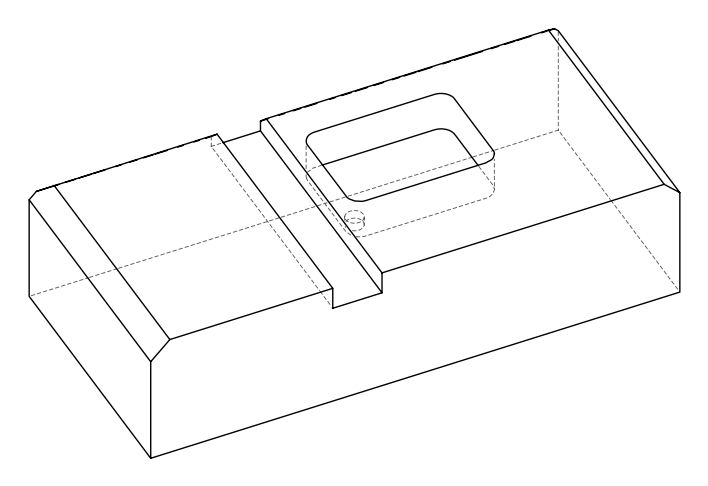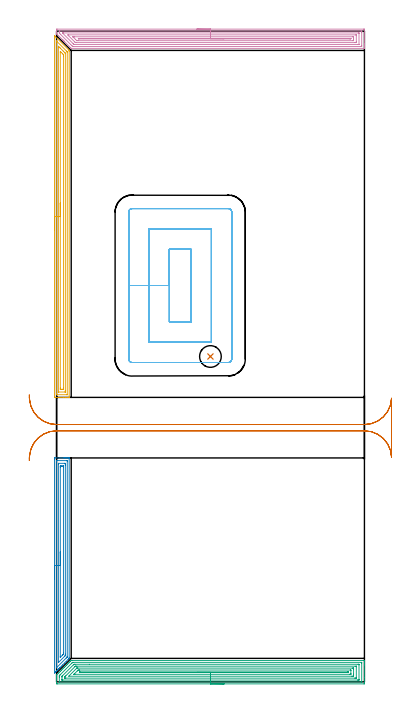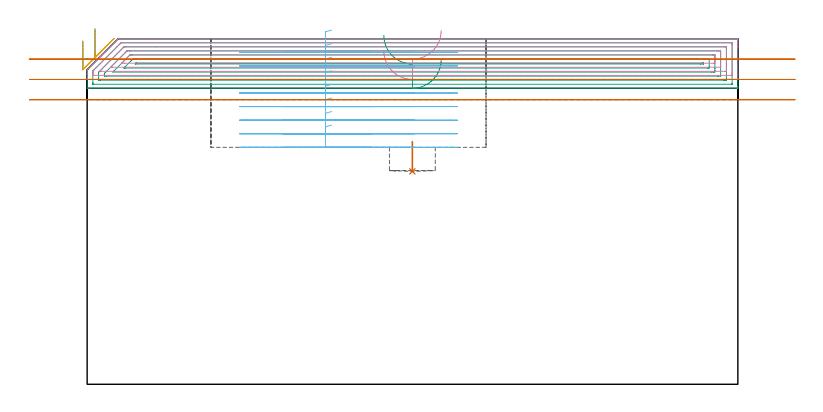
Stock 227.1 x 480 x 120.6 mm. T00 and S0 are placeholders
(PLAN: 7 operations, 3 tool changes, 55.1 min)
(1 INDEXABLE_INSERT_DRILL_BLIND_HOLE_FROM_SOLID | STEP1POCKET | NXT0302_003 | 0.05 min | 9248 mm3)
(2 AREA_MILL | FG_CHAMFER_SURFACE | UGT0205_001 | 5.17 min | 9912 mm3)
(3 AREA_MILL_1 | FG_CHAMFER_SURFACE_1 | UGT0205_001 | 12.72 min | 33266 mm3)
(4 AREA_MILL_2 | FG_CHAMFER_SURFACE_2 | UGT0205_001 | 10.87 min | 22895 mm3)
(5 AREA_MILL_3 | FG_CHAMFER_SURFACE_3 | UGT0205_001 | 8.63 min | 15491 mm3)
(6 MILL_RECTANGULAR_POCKET | POCKET_RECTANGULAR_STRAIGHT | UGT0201_094 | Follow Part, ap 5, ae 75% | 13.85 min | 473133 mm3)
(7 MILL_RECTANGULAR_SLOT | SLOT_RECTANGULAR | UGT0201_019 | Follow Part, ap 10, ae 75% | 3.8 min | 215154 mm3)
(TOOL NXT0302_003 | Index. Insert Drill 16mm [880-D1600L20-05] | D16 PA176 FL80 Z2)
(TOOL UGT0205_001 | Chamfer Mill 20 x 3 x 45 deg. | D20 FL50 Z2)
(TOOL UGT0201_094 | End mill 20 mm | D20 FL38 Z4)
(TOOL UGT0201_019 | End mill 40 mm | D40 FL63 Z6)
(OP 1 INDEXABLE_INSERT_DRILL_BLIND_HOLE_FROM_SOLID)
G17 G21 G94 G90
T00 M6
G54
G17 G0 G90 X113.5 Y240. S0 M3
G43 Z130.6 H1
G94 G81 G98 Z74.3 F250. R84.7
G80
M5
M2
(OP 2 AREA_MILL)
G17 G21 G94 G90
T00 M6
G54
G17 G0 G90 X-1.5 Y75.85 S1061 M3
G43 Z130.6 H0
Z119.8
G94 G1 Y75.888 Z118.928 F250.
Y76.002 Z118.064
Y76.191 Z117.212
Y76.453 Z116.38
Y76.787 Z115.574
Y77.19 Z114.8
Y77.659 Z114.064
Y78.19 Z113.372
Y78.779 Z112.729
Y79.422 Z112.14
Y80.114 Z111.608
Y80.85 Z111.14
Y81.624 Z110.737
Y82.43 Z110.403
Y83.262 Z110.141
Y84.114 Z109.952
Y84.979 Z109.838
Y85.85 Z109.8
Y164.263
X-1.499 Y164.627 Z109.801
X-1.494 Y165.146 Z109.803
X-1.491 Y165.192 Z109.805
X-0.976 Y165.2 Z110.32
X5.23 Z116.524
X5.862 Z117.159
X6.117 Z117.413
X6.748 Z118.045
X7.003 Z118.299
X7.513 Z118.812
X8.267 Z119.566
X8.776 Z120.075
X9. Z120.298
X9.278 Y165.193 Z120.57
X9.297 Y165.19 Z120.588
X9.3 Y165.072 Z120.6
X9.293 Y17.711 Z120.593
X9.286 Y17.332 Z120.586
X9.277 Y17.278 Z120.576
X9.237 Y17.237 Z120.537
X9.22 Y17.219 Z120.519
X8.481 Y16.48 Z119.78
X7.085 Y15.084 Z118.384
X5.787 Y13.786 Z117.085
X4.414 Y12.414 Z115.714
X3.524 Y11.524 Z114.823
X2.634 Y10.634 Z113.933
X2.57 Y10.568 Z113.867
X2.507 Y10.506 Z113.806
X2.337 Y10.337 Z113.636
X2.275 Y10.273 Z113.571
X2.212 Y10.212 Z113.511
X2.041 Y10.04 Z113.34
X1.979 Y9.977 Z113.276
X1.918 Y9.917 Z113.217
X1.744 Y9.744 Z113.043
X1.683 Y9.682 Z112.98
X1.623 Y9.623 Z112.922
X1.447 Y9.447 Z112.746
X1.388 Y9.386 Z112.685
X1.329 Y9.329 Z112.628
X1.151 Y9.15 Z112.45
X1.092 Y9.091 Z112.389
X1.035 Y9.034 Z112.334
X0.854 Y8.853 Z112.153
X0.797 Y8.795 Z112.094
X0.74 Y8.74 Z112.039
X0.557 Y8.557 Z111.856
X0.501 Y8.5 Z111.798
X0.446 Y8.445 Z111.745
X0.26 Y8.26 Z111.559
X0.206 Y8.204 Z111.503
X0.152 Y8.151 Z111.451
X-0.036 Y7.963 Z111.263
X-0.09 Y7.909 Z111.207
X-0.143 Y7.857 Z111.156
X-0.333 Y7.667 Z110.966
X-0.385 Y7.613 Z110.912
X-0.437 Y7.562 Z110.862
X-0.63 Y7.37 Z110.669
X-0.681 Y7.318 Z110.616
X-0.732 Y7.268 Z110.567
X-0.926 Y7.073 Z110.373
X-0.976 Y7.022 Z110.321
X-1.123 Y6.877 Z110.177
X-1.224 Y6.776 Z110.076
X-1.42 Y6.586 Z109.878
X-1.494 Y6.517 Z109.804
X-1.5 Y6.776 Z109.8
Y85.85
X-0.086 Z111.214
Y162.843
X-0.084 Y163.068 Z111.216
X-0.081 Y163.178 Z111.219
X-0.08 Y163.185 Z111.22
X-0.068 Y163.19 Z111.232
X-0.007 Y163.195 Z111.293
X0.093 Y163.198 Z111.393
X0.445 Y163.2 Z111.745
X0.797 Z112.097
X7.755 Y163.199 Z119.055
X7.828 Y163.197 Z119.128
X7.859 Y163.194 Z119.159
X7.876 Y163.191 Z119.176
X7.879 Y163.175 Z119.179
X7.882 Y163.068 Z119.182
X7.886 Y162.851 Z119.186
X7.879 Y18.645 Z119.179
X7.872 Y18.426 Z119.172
X7.863 Y18.324 Z119.163
X7.794 Y18.252 Z119.094
X7.596 Y18.049 Z118.896
X7.305 Y17.755 Z118.605
X7.154 Y17.603 Z118.454
X-0.032 Y10.418 Z111.268
X-0.051 Y10.401 Z111.249
X-0.07 Y10.388 Z111.23
X-0.079 Y10.382 Z111.221
X-0.08 Y10.42 Z111.22
X-0.086 Y10.63 Z111.214
Y85.85
X1.328 Z112.628
X1.329 Y160.533 Z112.629
X1.331 Y161.066 Z112.631
X1.333 Y161.155 Z112.633
X1.335 Y161.19 Z112.635
X1.418 Y161.195 Z112.718
X1.551 Y161.199 Z112.851
X5.984 Y161.2 Z117.284
X6.117 Y161.197 Z117.417
X6.249 Y161.191 Z117.549
X6.464 Y161.176 Z117.764
X6.467 Y161.066 Z117.767
X6.47 Y160.711 Z117.77
X6.471 Y160.176 Z117.771
Y159.82
X6.465 Y20.425 Z117.765
X6.464 Y20.077 Z117.764
X6.458 Y19.535 Z117.758
X6.455 Y19.366 Z117.755
X6.372 Y19.279 Z117.672
X6.117 Y19.017 Z117.417
X1.49 Y14.389 Z112.79
X1.434 Y14.335 Z112.734
X1.364 Y14.27 Z112.664
X1.34 Y14.251 Z112.64
X1.335 Y14.276 Z112.635
X1.331 Y14.338 Z112.631
X1.329 Y14.433 Z112.629
X1.328 Y85.85 Z112.628
X2.743 Z114.043
Y158.396
X2.744 Y159.111 Z114.044
X2.747 Y159.16 Z114.047
X2.749 Y159.181 Z114.049
X2.758 Y159.19 Z114.058
X2.856 Y159.194 Z114.156
X3.056 Y159.197 Z114.356
X3.457 Y159.2 Z114.757
X3.543 Z114.843
X4.429 Z115.729
X4.777 Y159.199 Z116.077
X4.951 Y159.196 Z116.251
X5.037 Y159.191 Z116.337
X5.051 Y159.188 Z116.351
X5.053 Y159.176 Z116.353
X5.055 Y159.144 Z116.355
X5.057 Y158.57 Z116.357
Y158.396
X5.05 Y21.315 Z116.35
X5.046 Y20.61 Z116.346
X5.044 Y20.425 Z116.344
X4.703 Y20.064 Z116.003
X4.343 Y19.693 Z115.643
X4.265 Y19.614 Z115.565
X2.879 Y18.229 Z114.179
X2.821 Y18.174 Z114.121
X2.77 Y18.131 Z114.07
X2.75 Y18.115 Z114.05
X2.748 Y18.156 Z114.048
X2.744 Y18.47 Z114.044
X2.743 Y18.645 Z114.043
Y18.785
Y85.85
Y86.722 Z114.081
Y87.587 Z114.195
Y88.438 Z114.383
Y89.27 Z114.646
Y90.076 Z114.98
Y90.85 Z115.382
Y91.586 Z115.851
Y92.278 Z116.382
Y92.921 Z116.972
Y93.511 Z117.615
Y94.042 Z118.307
Y94.51 Z119.043
Y94.913 Z119.817
Y95.247 Z120.622
Y95.509 Z121.454
Y95.698 Z122.306
Y95.812 Z123.171
Y95.85 Z124.043
G0 Z130.6
M5
M2
(OP 3 AREA_MILL_1)
G17 G21 G94 G90
T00 M6
G54
G17 G0 G90 X123.55 Y-1.5 S1061 M3
G43 Z130.6 H0
Z113.3
G94 G1 X123.512 Z112.429 F250.
X123.398 Z111.564
X123.209 Z110.712
X122.947 Z109.88
X122.613 Z109.074
X122.21 Z108.3
X121.742 Z107.564
X121.21 Z106.872
X120.621 Z106.229
X119.978 Z105.64
X119.286 Z105.109
X118.55 Z104.64
X117.776 Z104.237
X116.97 Z103.903
X116.138 Z103.641
X115.286 Z103.452
X114.422 Z103.338
X113.55 Z103.3
X0.61
X0.001 Y-1.497 Z103.299
X0. Y1.792 Z106.586
Y2.357 Z107.154
Y2.685 Z107.481
Y3.25 Z108.046
Y3.578 Z108.373
Y4.234 Z109.033
Y4.918 Z109.717
Y4.977 Z109.776
X0.002 Y5.002 Z109.8
X1.657 Y6.657 Z111.457
X2.842 Y7.843 Z112.642
X3.735 Y8.736 Z113.535
X4.628 Y9.628 Z114.428
X5.521 Y10.521 Z115.321
X6.414 Y11.414 Z116.213
X7.306 Y12.307 Z117.106
X8.199 Y13.199 Z117.999
X9.092 Y14.092 Z118.892
X9.985 Y14.985 Z119.784
X10.64 Y15.64 Z120.44
X10.812 Y15.804 Z120.596
X11.311 Y15.8 Z120.6
X226.936
X227.09 Y15.797 Z120.588
X227.093 Y15.741 Z120.533
X227.1 Y15.35 Z120.149
Y14.95 Z119.749
Y14.294 Z119.089
Y13.073 Z117.87
Y12.508 Z117.302
Y3.273 Z108.07
Y-0.887 Z103.91
X227.098 Y-1.171 Z103.626
X227.09 Y-1.492 Z103.306
X226.77 Y-1.499 Z103.299
X113.55 Y-1.5 Z103.3
Y-0.086 Z104.714
X2.304 Y-0.085 Z104.715
X2.121 Y-0.082 Z104.718
X2.009 Y-0.078 Z104.722
X2.006 Y-0.05 Z104.75
X2.003 Y0.006 Z104.806
X2. Y0.402 Z105.202
X2.001 Y3.578 Z108.378
X2.002 Y3.972 Z108.772
X2.01 Y4.471 Z109.271
X2.025 Y4.564 Z109.364
X2.083 Y4.628 Z109.428
X2.16 Y4.708 Z109.508
X2.396 Y4.946 Z109.746
X2.605 Y5.155 Z109.955
X11.324 Y13.874 Z118.674
X11.536 Y14.082 Z118.882
X11.756 Y14.294 Z119.094
X11.855 Y14.379 Z119.179
X12.034 Y14.384 Z119.184
X12.126 Y14.385 Z119.185
X224.796
X224.979 Y14.382 Z119.182
X225.091 Y14.378 Z119.178
X225.094 Y14.35 Z119.15
X225.097 Y14.294 Z119.094
X225.1 Y13.898 Z118.698
Y0.006 Z104.806
X225.098 Y-0.043 Z104.757
X225.095 Y-0.067 Z104.733
X225.092 Y-0.075 Z104.725
X225.07 Y-0.079 Z104.721
X224.888 Y-0.084 Z104.716
X224.796 Y-0.085 Z104.715
X113.55 Y-0.086 Z104.714
Y1.329 Z106.129
X4.645
X4.182 Y1.331 Z106.131
X4.028 Y1.333 Z106.133
X4.01 Y1.335 Z106.135
X4.006 Y1.393 Z106.193
X4.002 Y1.489 Z106.289
X4. Y1.974 Z106.774
Y3.578 Z108.378
Y3.759 Z108.559
X4.005 Y3.941 Z108.741
X4.01 Y4.062 Z108.862
X4.023 Y4.112 Z108.912
X4.046 Y4.139 Z108.939
X4.182 Y4.282 Z109.082
X12.408 Y12.508 Z117.308
X12.764 Y12.853 Z117.653
X12.883 Y12.964 Z117.764
X13.11 Y12.967 Z117.767
X13.54 Y12.971 Z117.771
X24.163
X222.455
X222.918 Y12.969 Z117.769
X223.072 Y12.967 Z117.767
X223.09 Y12.965 Z117.765
X223.094 Y12.907 Z117.707
X223.098 Y12.811 Z117.611
X223.1 Y12.69 Z117.49
Y12.508 Z117.308
Y1.792 Z106.592
X223.099 Y1.612 Z106.412
X223.09 Y1.429 Z106.229
X223.083 Y1.335 Z106.135
X223.034 Y1.333 Z106.133
X222.918 Y1.33 Z106.13
X222.489 Y1.329 Z106.129
X222.026
X113.55
Y2.743 Z107.543
X6.802
X6.023 Y2.75 Z107.55
X6.01 Y2.751 Z107.551
X6.007 Y2.772 Z107.572
X6.003 Y2.823 Z107.623
X6.001 Y2.926 Z107.726
X6. Y3.133 Z107.933
X6.001 Y3.544 Z108.344
X6.004 Y3.578 Z108.378
X6.01 Y3.63 Z108.43
X6.039 Y3.678 Z108.478
X6.118 Y3.763 Z108.563
X6.239 Y3.889 Z108.689
X6.394 Y4.045 Z108.845
X6.82 Y4.471 Z109.271
X13.537 Y11.188 Z115.988
X13.694 Y11.342 Z116.142
X13.821 Y11.465 Z116.265
X13.904 Y11.544 Z116.344
X14.002 Y11.552 Z116.352
X14.063 Y11.554 Z116.354
X14.895 Y11.557 Z116.357
X14.953
X220.298
X221.076 Y11.55 Z116.35
X221.09 Y11.549 Z116.349
X221.093 Y11.528 Z116.328
X221.097 Y11.477 Z116.277
X221.099 Y11.374 Z116.174
X221.1 Y11.168 Z115.968
X221.099 Y2.933 Z107.733
X221.097 Y2.825 Z107.625
X221.093 Y2.772 Z107.572
X221.09 Y2.751 Z107.551
X221.069 Y2.749 Z107.549
X220.24 Y2.743 Z107.543
X220.182
X113.55
Y4.157 Z108.957
X8.959
X9.404 Y4.606 Z109.406
X14.762 Y9.963 Z114.763
X14.895 Y10.092 Z114.892
X14.938 Y10.128 Z114.928
X14.97 Y10.136 Z114.936
X15.04 Y10.139 Z114.939
X15.185 Y10.141 Z114.941
X15.474 Y10.143 Z114.943
X15.788
X218.141
X218.454 Y10.142 Z114.942
X219.038 Y10.139 Z114.939
X219.077 Y10.136 Z114.936
X219.09 Y10.126 Z114.926
X219.096 Y10.08 Z114.88
X219.099 Y9.829 Z114.629
X219.1 Y9.183 Z113.983
Y5.611 Z110.411
Y5.364 Z110.164
X219.097 Y4.721 Z109.521
X219.09 Y4.471 Z109.271
X219.073 Y4.164 Z108.964
X218.766 Y4.16 Z108.96
X218.454 Y4.158 Z108.958
X217.876 Y4.157 Z108.957
X113.55
Y5.571 Z110.371
X13.478
X13.11 Y5.572 Z110.372
X12.899 Y5.575 Z110.375
X12.839 Y5.578 Z110.378
X12.864 Y5.61 Z110.41
X12.906 Y5.655 Z110.455
X13.11 Y5.862 Z110.662
X13.307 Y6.06 Z110.86
X15.291 Y8.043 Z112.843
X15.54 Y8.292 Z113.092
X15.788 Y8.537 Z113.337
X15.927 Y8.668 Z113.468
X16.001 Y8.723 Z113.523
X16.681 Y8.728 Z113.528
X16.888
X216.669
X216.878 Y8.726 Z113.526
X217.031 Y8.722 Z113.522
X217.091 Y8.713 Z113.513
X217.093 Y8.679 Z113.479
X217.099 Y8.506 Z113.306
X217.1 Y6.257 Z111.057
X217.099 Y5.827 Z110.627
X217.093 Y5.682 Z110.482
X217.088 Y5.578 Z110.378
X217.011 Y5.576 Z110.376
X216.669 Y5.572 Z110.372
X216.462 Y5.571 Z110.371
X113.55
Y6.985 Z111.785
X17.574 Y6.986 Z111.786
X16.841 Y6.99 Z111.79
X16.806 Y6.992 Z111.792
X16.77 Y7.061 Z111.861
X16.855 Y7.15 Z111.95
X16.998 Y7.292 Z112.092
X17.012 Y7.303 Z112.103
X17.048 Y7.308 Z112.108
X17.135 Y7.312 Z112.112
X17.245 Y7.314 Z112.114
X214.719
X214.883 Y7.313 Z112.113
X215.047 Y7.309 Z112.109
X215.086 Y7.308 Z112.108
X215.09 Y7.279 Z112.079
X215.096 Y7.222 Z112.022
X215.097 Y7.15 Z111.95
X215.093 Y7.042 Z111.842
X215.09 Y6.994 Z111.794
X215.042 Y6.991 Z111.791
X214.883 Y6.989 Z111.789
X214.155 Y6.986 Z111.786
X213.99 Y6.985 Z111.785
X113.55
X112.678 Z111.823
X111.814 Z111.937
X110.962 Z112.126
X110.13 Z112.388
X109.324 Z112.722
X108.55 Z113.125
X107.814 Z113.594
X107.122 Z114.125
X106.479 Z114.714
X105.89 Z115.357
X105.358 Z116.05
X104.89 Z116.785
X104.487 Z117.559
X104.153 Z118.365
X103.891 Z119.197
X103.702 Z120.049
X103.588 Z120.914
X103.55 Z121.785
G0 Z130.6
M5
M2
(OP 4 AREA_MILL_2)
G17 G21 G94 G90
T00 M6
G54
G17 G0 G90 X103.55 Y481.5 S1061 M3
G43 Z130.6 H0
Z116.4
G94 G1 X103.588 Z115.528 F250.
X103.702 Z114.664
X103.891 Z113.812
X104.153 Z112.98
X104.487 Z112.174
X104.89 Z111.4
X105.359 Z110.664
X105.89 Z109.972
X106.479 Z109.329
X107.122 Z108.74
X107.814 Z108.208
X108.55 Z107.74
X109.324 Z107.337
X110.13 Z107.003
X110.962 Z106.741
X111.814 Z106.552
X112.678 Z106.438
X113.55 Z106.4
X226.49
X226.906 Y481.495 Z106.403
X227.09 Y481.492 Z106.406
X227.1 Y481.303 Z106.594
Y470.426 Z117.469
Y469.867 Z118.03
Y469.542 Z118.354
Y468.983 Z118.913
Y468.659 Z119.236
Y468.011 Z119.889
Y467.649 Z120.25
Y467.313 Z120.578
X227.093 Y467.302 Z120.588
X226.936 Y467.3 Z120.6
X10.801
X10.797 Y467.303 Z120.597
X10.431 Y467.668 Z120.23
X5.906 Y472.192 Z115.705
X5.849 Y472.251 Z115.648
X5.67 Y472.43 Z115.469
X5.612 Y472.486 Z115.41
X5.558 Y472.542 Z115.357
X5.372 Y472.727 Z115.172
X5.318 Y472.781 Z115.116
X5.266 Y472.833 Z115.066
X5.074 Y473.025 Z114.874
X5.023 Y473.075 Z114.822
X4.975 Y473.124 Z114.775
X4.777 Y473.323 Z114.576
X4.729 Y473.37 Z114.527
X4.684 Y473.416 Z114.483
X4.479 Y473.62 Z114.279
X4.435 Y473.664 Z114.233
X0.313 Y477.786 Z110.112
X0.165 Y477.933 Z109.964
X0.015 Y478.086 Z109.812
X0.002 Y478.106 Z109.791
X0. Y478.154 Z109.745
Y478.165 Z109.734
Y479.258 Z108.637
Y481.348 Z106.549
X0.003 Y481.491 Z106.405
X0.405 Y481.5 Z106.4
X113.55
Y480.086 Z107.814
X224.704 Y480.085 Z107.815
X224.761
X225.086 Y480.079 Z107.821
X225.091 Y479.974 Z107.926
X225.098 Y479.751 Z108.149
X225.1 Y479.258 Z108.642
Y478.866 Z109.034
X225.099 Y469.542 Z118.358
X225.098 Y469.153 Z118.747
X225.09 Y468.76 Z119.14
X225.087 Y468.72 Z119.18
X225.069 Y468.719 Z119.181
X225.018 Y468.716 Z119.184
X224.913 Y468.715 Z119.185
X224.704 Y468.714 Z119.186
X12.161 Y468.715 Z119.185
X11.952 Y468.719 Z119.181
X11.852 Y468.721 Z119.179
X11.656 Y468.906 Z118.994
X11.324 Y469.228 Z118.672
X11.008 Y469.542 Z118.358
X10.431 Y470.118 Z117.782
X3.059 Y477.491 Z110.409
X2.396 Y478.157 Z109.743
X2.187 Y478.374 Z109.526
X2.01 Y478.572 Z109.328
X2.004 Y478.762 Z109.138
X2.002 Y479.258 Z108.642
Y479.647 Z108.253
X2.01 Y480.041 Z107.859
X2.013 Y480.08 Z107.82
X2.031 Y480.082 Z107.818
X2.082 Y480.084 Z107.816
X2.187 Y480.085 Z107.815
X2.396 Y480.086 Z107.814
X113.55
Y478.672 Z109.228
X222.618 Y478.671 Z109.229
X222.918 Y478.67 Z109.23
X223.018 Y478.668 Z109.232
X223.089 Y478.665 Z109.235
X223.094 Y478.554 Z109.346
X223.098 Y478.374 Z109.526
X223.1 Y478.195 Z109.705
X223.099 Y470.247 Z117.653
X223.095 Y470.186 Z117.714
X223.09 Y470.143 Z117.757
X223.066 Y470.135 Z117.765
X222.918 Y470.133 Z117.767
X222.325 Y470.129 Z117.771
X13.11
X13.01 Y470.13 Z117.77
X12.93 Y470.132 Z117.768
X12.881 Y470.135 Z117.765
X12.848 Y470.163 Z117.737
X12.577 Y470.426 Z117.474
X12.217 Y470.782 Z117.118
X4.626 Y478.374 Z109.526
X4.48 Y478.524 Z109.376
X4.368 Y478.643 Z109.257
X4.351 Y478.665 Z109.235
X4.388 Y478.667 Z109.233
X4.474 Y478.67 Z109.23
X4.774 Y478.671 Z109.229
X5.074 Y478.672 Z109.228
X113.55
Y477.257 Z110.643
X220.984
X221.034 Y477.256 Z110.644
X221.069 Y477.254 Z110.646
X221.085 Y477.251 Z110.649
X221.09 Y477.239 Z110.661
X221.095 Y477.04 Z110.86
X221.1 Y476.641 Z111.259
Y472.192 Z115.708
X221.094 Y471.767 Z116.133
X221.09 Y471.561 Z116.339
X220.89 Y471.549 Z116.351
X220.24 Y471.544 Z116.356
X220.003 Y471.543 Z116.357
X14.658
X14.003 Y471.548 Z116.352
X13.914 Y471.55 Z116.35
X13.821 Y471.637 Z116.263
X13.63 Y471.822 Z116.078
X13.257 Y472.192 Z115.708
X13.11 Y472.339 Z115.561
X8.842 Y476.608 Z111.292
X8.646 Y476.807 Z111.093
X8.224 Y477.25 Z110.65
X8.646 Y477.255 Z110.645
X8.883 Y477.257 Z110.643
X113.55
Y475.843 Z112.057
X218.574
X218.813 Y475.841 Z112.059
X218.972 Y475.839 Z112.061
X219.091 Y475.836 Z112.064
X219.093 Y475.815 Z112.085
X219.096 Y475.725 Z112.175
X219.1 Y475.086 Z112.814
Y474.842 Z113.058
Y473.958 Z113.942
X219.099 Y473.321 Z114.579
X219.094 Y473.075 Z114.825
X219.09 Y472.996 Z114.904
X219.084 Y472.964 Z114.936
X218.574 Y472.957 Z114.943
X15.788
X15.01 Y472.962 Z114.938
X14.96 Y472.964 Z114.936
X14.895 Y473.012 Z114.888
X14.827 Y473.075 Z114.825
X14.003 Y473.895 Z114.005
X13.94 Y473.958 Z113.942
X12.175 Y475.725 Z112.175
X12.134 Y475.769 Z112.131
X12.075 Y475.837 Z112.063
X12.101 Y475.839 Z112.061
X12.217 Y475.841 Z112.059
X12.99 Y475.843 Z112.057
X13.11
X113.55
Y474.429 Z113.471
X216.669
X217.089 Y474.426 Z113.474
X217.092 Y474.423 Z113.477
X217.096 Y474.419 Z113.481
X217.087 Y474.378 Z113.522
X217.046 Y474.377 Z113.523
X216.669 Y474.373 Z113.527
X216.252 Y474.371 Z113.529
X216.193
X16.681
X16.26 Y474.375 Z113.525
X16.206 Y474.378 Z113.522
X16.011 Y474.4 Z113.5
X16.212 Y474.423 Z113.477
X16.264 Y474.425 Z113.475
X16.681 Y474.428 Z113.472
X17.098 Y474.429 Z113.471
X20.112
X113.55
X114.422 Z113.509
X115.287 Z113.623
X116.138 Z113.812
X116.97 Z114.074
X117.776 Z114.408
X118.55 Z114.811
X119.286 Z115.28
X119.978 Z115.811
X120.621 Z116.4
X121.21 Z117.043
X121.742 Z117.735
X122.21 Z118.471
X122.613 Z119.245
X122.947 Z120.051
X123.209 Z120.883
X123.398 Z121.735
X123.512 Z122.6
X123.55 Z123.471
G0 Z130.6
M5
M2
(OP 5 AREA_MILL_3)
G17 G21 G94 G90
T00 M6
G54
G17 G0 G90 X-1.5 Y333.2 S1061 M3
G43 Z130.6 H0
Z119.8
G94 G1 Y333.238 Z118.928 F250.
Y333.352 Z118.063
Y333.541 Z117.212
Y333.803 Z116.38
Y334.137 Z115.574
Y334.54 Z114.8
Y335.009 Z114.064
Y335.54 Z113.372
Y336.129 Z112.729
Y336.772 Z112.14
Y337.464 Z111.608
Y338.2 Z111.14
Y338.974 Z110.737
Y339.78 Z110.403
Y340.612 Z110.141
Y341.464 Z109.952
Y342.329 Z109.838
Y343.2 Z109.8
Y476.324
X-1.495 Y476.568 Z109.804
X-1.493 Y476.582 Z109.805
X-1.467 Y476.568 Z109.832
X-0.976 Y476.078 Z110.32
X-0.871 Y475.972 Z110.428
X-0.786 Y475.887 Z110.513
X-0.681 Y475.783 Z110.615
X8.776 Y466.325 Z120.074
X9.224 Y465.876 Z120.524
X9.3 Y465.795 Z120.583
Y465.243 Z120.6
Y209.981
X9.297 Y209.81 Z120.588
X9.269 Y209.807 Z120.56
X8.875 Y209.8 Z120.175
X8.609 Z119.909
X7.89 Z119.185
X6.644 Z117.941
X5.23 Z116.525
X-1.24 Z110.057
X-1.492 Y209.81 Z109.806
X-1.499 Y210.062 Z109.799
Y210.078
X-1.5 Y343.2 Z109.8
X-0.086 Z111.214
Y472.392
X-0.081 Y472.614 Z111.219
X-0.079 Y472.707 Z111.221
X-0.028 Y472.666 Z111.272
X0.041 Y472.602 Z111.341
X0.254 Y472.396 Z111.554
X7.406 Y465.243 Z118.706
X7.816 Y464.825 Z119.116
X7.869 Y464.769 Z119.169
X7.879 Y464.739 Z119.179
X7.882 Y464.686 Z119.182
X7.884 Y464.575 Z119.184
X7.886 Y464.353 Z119.186
X7.885 Y211.994 Z119.185
X7.883 Y211.883 Z119.183
X7.88 Y211.829 Z119.18
X7.878 Y211.81 Z119.178
X7.829 Y211.808 Z119.129
X7.415 Y211.801 Z118.715
X0.323 Y211.8 Z111.623
X0.056 Y211.804 Z111.356
X-0.062 Y211.809 Z111.238
X-0.079 Y211.811 Z111.221
X-0.081 Y211.83 Z111.219
X-0.084 Y211.884 Z111.216
X-0.085 Y211.993 Z111.215
X-0.086 Y212.213 Z111.214
Y343.2
X1.328 Z112.628
X1.329 Y467.925 Z112.629
X1.33 Y468.282 Z112.63
X1.334 Y468.819 Z112.634
X1.335 Y468.845 Z112.635
X1.373 Y468.819 Z112.673
X1.683 Y468.515 Z112.983
X2.276 Y467.925 Z113.576
X2.57 Y467.631 Z113.87
X4.958 Y465.243 Z116.258
X5.852 Y464.349 Z117.152
X6.117 Y464.082 Z117.417
X6.426 Y463.764 Z117.726
X6.463 Y463.726 Z117.763
X6.466 Y463.669 Z117.766
X6.469 Y463.574 Z117.769
X6.471 Y463.455 Z117.771
Y214.541
X6.469 Y214.005 Z117.769
X6.466 Y213.827 Z117.766
X6.465 Y213.813 Z117.765
X6.44 Y213.808 Z117.74
X6.387 Y213.803 Z117.687
X6.319 Y213.8 Z117.619
X1.683 Y213.801 Z112.983
X1.481 Y213.804 Z112.781
X1.346 Y213.81 Z112.646
X1.334 Y213.813 Z112.634
X1.332 Y213.819 Z112.632
X1.33 Y213.842 Z112.63
X1.328 Y214.363 Z112.628
Y343.2
X2.743 Z114.043
Y464.175
X2.749 Y464.989 Z114.049
X2.832 Y464.911 Z114.132
X3.021 Y464.726 Z114.321
X3.403 Y464.349 Z114.703
X4.297 Y463.455 Z115.597
X4.765 Y462.985 Z116.065
X4.976 Y462.771 Z116.276
X5.028 Y462.715 Z116.328
X5.05 Y462.689 Z116.35
X5.052 Y462.663 Z116.352
X5.054 Y462.561 Z116.354
X5.057 Y461.841 Z116.357
Y461.666
Y216.687
X5.055 Y215.969 Z116.355
X5.053 Y215.864 Z116.353
X5.051 Y215.811 Z116.351
X5.003 Y215.808 Z116.303
X4.783 Y215.804 Z116.083
X4.343 Y215.8 Z115.643
X3.457 Z114.757
X3.015 Y215.804 Z114.315
X2.798 Y215.808 Z114.098
X2.75 Y215.81 Z114.05
X2.747 Y215.848 Z114.047
X2.746 Y215.912 Z114.046
X2.743 Y216.513 Z114.043
Y216.687
Y343.2
Y344.072 Z114.081
Y344.937 Z114.195
Y345.788 Z114.383
Y346.62 Z114.646
Y347.426 Z114.98
Y348.2 Z115.382
Y348.936 Z115.851
Y349.628 Z116.382
Y350.271 Z116.972
Y350.861 Z117.615
Y351.392 Z118.307
Y351.86 Z119.043
Y352.263 Z119.816
Y352.597 Z120.622
Y352.859 Z121.454
Y353.048 Z122.306
Y353.162 Z123.171
Y353.2 Z124.043
G0 Z130.6
M5
M2
(OP 6 MILL_RECTANGULAR_POCKET)
G17 G21 G94 G90
T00 M6
G54
G17 G0 G90 X85.327 Y319.1 S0 M3
G43 Z130.6 H0
Z123.6
G94 G1 X83.2 Z123.03 F250.
Y292.35 Z115.862
Y265.6 F500.
X99.2
Y319.1
X83.2
Y292.35
X68.2
Y250.6
X114.2
Y334.1
X68.2
Y292.35
X53.2
Y238.1
G3 X55.7 Y235.6 R2.5
G1 X126.7
G3 X129.2 Y238.1 R2.5
G1 Y346.6
G3 X126.7 Y349.1 R2.5
G1 X55.7
G3 X53.2 Y346.6 R2.5
G1 Y292.35
Y291.35
G0 X85.327 Y319.1 Z118.862
G1 X83.2 Z118.293 F250.
Y292.35 Z111.125
Y265.6 F500.
X99.2
Y319.1
X83.2
Y292.35
X68.2
Y250.6
X114.2
Y334.1
X68.2
Y292.35
X53.2
Y238.1
G3 X55.7 Y235.6 R2.5
G1 X126.7
G3 X129.2 Y238.1 R2.5
G1 Y346.6
G3 X126.7 Y349.1 R2.5
G1 X55.7
G3 X53.2 Y346.6 R2.5
G1 Y292.35
Y291.35
G0 X85.327 Y319.1 Z114.125
G1 X83.2 Z113.555 F250.
Y292.35 Z106.387
Y265.6 F500.
X99.2
Y319.1
X83.2
Y292.35
X68.2
Y250.6
X114.2
Y334.1
X68.2
Y292.35
X53.2
Y238.1
G3 X55.7 Y235.6 R2.5
G1 X126.7
G3 X129.2 Y238.1 R2.5
G1 Y346.6
G3 X126.7 Y349.1 R2.5
G1 X55.7
G3 X53.2 Y346.6 R2.5
G1 Y292.35
Y291.35
G0 X85.327 Y319.1 Z109.387
G1 X83.2 Z108.818 F250.
Y292.35 Z101.65
Y265.6 F500.
X99.2
Y319.1
X83.2
Y292.35
X68.2
Y250.6
X114.2
Y334.1
X68.2
Y292.35
X53.2
Y238.1
G3 X55.7 Y235.6 R2.5
G1 X126.7
G3 X129.2 Y238.1 R2.5
G1 Y346.6
G3 X126.7 Y349.1 R2.5
G1 X55.7
G3 X53.2 Y346.6 R2.5
G1 Y292.35
Y291.35
G0 X85.327 Y319.1 Z104.65
G1 X83.2 Z104.08 F250.
Y292.35 Z96.912
Y265.6 F500.
X99.2
Y319.1
X83.2
Y292.35
X68.2
Y250.6
X114.2
Y334.1
X68.2
Y292.35
X53.2
Y238.1
G3 X55.7 Y235.6 R2.5
G1 X126.7
G3 X129.2 Y238.1 R2.5
G1 Y346.6
G3 X126.7 Y349.1 R2.5
G1 X55.7
G3 X53.2 Y346.6 R2.5
G1 Y292.35
Y291.35
G0 X85.327 Y319.1 Z99.912
G1 X83.2 Z99.343 F250.
Y292.35 Z92.175
Y265.6 F500.
X99.2
Y319.1
X83.2
Y292.35
X68.2
Y250.6
X114.2
Y334.1
X68.2
Y292.35
X53.2
Y238.1
G3 X55.7 Y235.6 R2.5
G1 X126.7
G3 X129.2 Y238.1 R2.5
G1 Y346.6
G3 X126.7 Y349.1 R2.5
G1 X55.7
G3 X53.2 Y346.6 R2.5
G1 Y292.35
Y291.35
G0 X85.327 Y319.1 Z95.175
G1 X83.2 Z94.605 F250.
Y292.35 Z87.437
Y265.6 F500.
X99.2
Y319.1
X83.2
Y292.35
X68.2
Y250.6
X114.2
Y334.1
X68.2
Y292.35
X53.2
Y238.1
G3 X55.7 Y235.6 R2.5
G1 X126.7
G3 X129.2 Y238.1 R2.5
G1 Y346.6
G3 X126.7 Y349.1 R2.5
G1 X55.7
G3 X53.2 Y346.6 R2.5
G1 Y292.35
Y291.35
G0 X85.327 Y319.1 Z90.437
G1 X83.2 Z89.868 F250.
Y292.35 Z82.7
Y265.6 F500.
X99.2
Y319.1
X83.2
Y292.35
X68.2
Y250.6
X114.2
Y334.1
X68.2
Y292.35
X53.2
Y238.1
G3 X55.7 Y235.6 R2.5
G1 X126.7
G3 X129.2 Y238.1 R2.5
G1 Y346.6
G3 X126.7 Y349.1 R2.5
G1 X55.7
G3 X53.2 Y346.6 R2.5
G1 Y292.35
Y291.35
G0 Z130.6
M5
M2
(OP 7 MILL_RECTANGULAR_SLOT)
G17 G21 G94 G90
T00 M6
G54
G17 G0 G90 X-20.221 Y164.861 S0 M3
G43 Z130.6 H0
Z113.5
G94 G1 X-19.826 Y167.835 F250.
G2 X0. Y185.2 R20. F500.
G1 X227.1
G2 X247.09 Y165.832 R20.
G1 Y209.168
G2 X227.1 Y189.8 R20.
G1 X0.
G2 X-19.829 Y207.194 R20.
G1 X-20.22 Y210.168 F250.
G0 X-20.134 Y163.3 Z106.4
G1 X-19.97 Y166.295
G2 X0. Y185.2 R20. F500.
G1 X227.1
G2 X247.09 Y165.832 R20.
G1 Y209.168
G2 X227.1 Y189.8 R20.
G1 X0.
G2 X-19.97 Y208.705 R20.
G1 X-20.134 Y211.7 F250.
G0 Y163.3 Z99.3
G1 X-19.97 Y166.295
G2 X0. Y185.2 R20. F500.
G1 X227.1
G2 X247.09 Y165.832 R20.
G1 Y209.168
G2 X227.1 Y189.8 R20.
G1 X0.
G2 X-19.97 Y208.705 R20.
G1 X-20.134 Y211.7 F250.
G0 Z130.6
M5
M2
